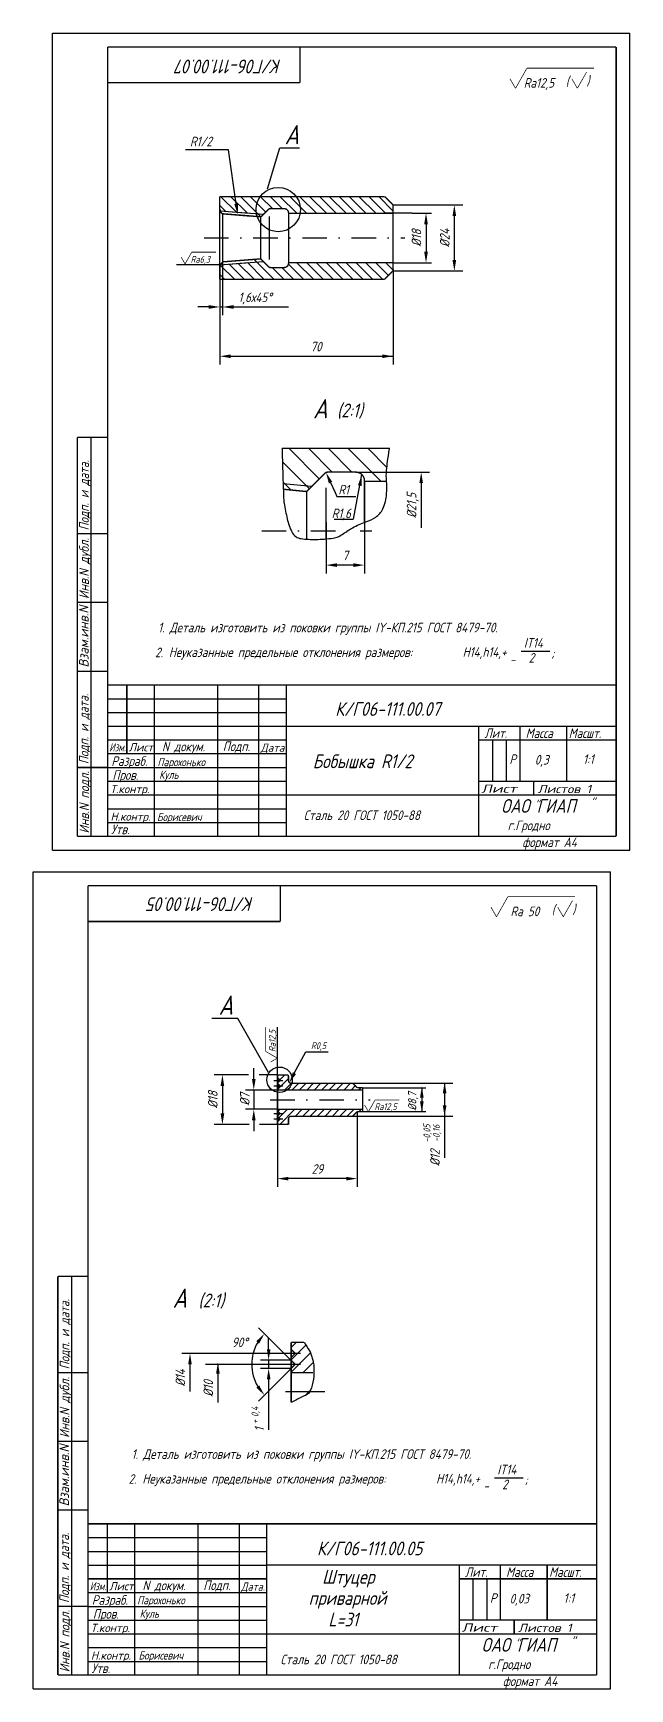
# Model space of a CAD drawing. Extents: x 612 to 1929, y 187 to 790.
# Drawn here: x 1712 to 1929, y 187 to 789 of the extents above; entities that cross this region are included whole.
import ezdxf
from ezdxf.enums import TextEntityAlignment as Align

# ---------------------------------------------------------------- set-up
doc = ezdxf.new("R2010")
doc.units = 0
doc.header["$LTSCALE"] = 0.7
doc.header["$MEASUREMENT"] = 0
doc.linetypes.add('DASHDOT', pattern=[25.4, 12.7, -6.35, 0, -6.35])
doc.layers.get('0').update_dxf_attribs({"linetype": 'CONTINUOUS'})
doc.layers.get('DEFPOINTS').update_dxf_attribs({"linetype": 'CONTINUOUS'})
doc.styles.add('ROMANC', font='romanc', dxfattribs={"width": 0.8, "oblique": 15, "height": 3.5})

# ---------------------------------------------------------------- blocks, each defined once
blk = doc.blocks.new('*X8')
at = {"color": 0}
for p, q in [((433.72, 689.71), (428.22, 695.21)), ((428.71, 692.02), (428.22, 692.52)), ((433.72, 692.41), (430.1, 696.02)), ((433.72, 695.1), (432.79, 696.02)), ((443.22, 690.99), (440.72, 693.49)), ((444.88, 692.02), (440.88, 696.02)), ((446.22, 693.38), (443.57, 696.02)), ((433.72, 687.02), (431.22, 689.52)), ((433.72, 684.32), (431.22, 686.82)), ((443.22, 688.29), (440.72, 690.79)), ((443.22, 685.6), (440.72, 688.1)), ((433.72, 681.63), (431.22, 684.13)), ((433.72, 678.94), (431.22, 681.44)), ((443.22, 682.91), (440.72, 685.41)), ((443.22, 680.21), (440.72, 682.71)), ((433.72, 676.24), (431.22, 678.74)), ((433.72, 673.55), (431.22, 676.05)), ((443.22, 677.52), (440.72, 680.02)), ((443.22, 674.82), (440.72, 677.32)), ((443.22, 672.13), (440.72, 674.63)), ((433.72, 670.85), (431.22, 673.35)), ((433.72, 668.16), (431.22, 670.66)), ((443.22, 669.44), (440.72, 671.94)), ((442.25, 667.71), (440.72, 669.24)), ((433.72, 665.47), (432.87, 666.32)), ((441.57, 665.7), (440.72, 666.55))]:
    blk.add_line(p, q, dxfattribs=at)

msp = doc.modelspace()

# ---------------------------------------------------------------- linework, layer by layer
for p, q in [((1718.81, 492.4), (1718.81, 789.4)), ((1718.81, 789.4), (1928.81, 789.4)), ((1928.81, 492.4), (1928.81, 789.4)), ((1782.78, 747.02), (1767.19, 747.02)), ((1785.59, 727.31), (1782.78, 746.98)), ((1797.01, 732.73), (1801.45, 747.73)), ((1801.45, 747.73), (1808.68, 747.73)), ((1779.63, 724.79), (1795.59, 723.56)), ((1779.63, 724.79), (1790.27, 723.97)), ((1780.56, 723.72), (1791.08, 722.9)), ((1849.63, 723.92), (1839.33, 723.92)), ((1779.63, 705.14), (1763.91, 705.14)), ((1779.63, 705.14), (1795.41, 706.39)), ((1779.63, 705.14), (1790.08, 705.97)), ((1780.63, 706.23), (1791.08, 707.05)), ((1813.01, 624.55), (1802.66, 625.58)), ((1822.15, 620.95), (1829.17, 620.95)), ((1828.19, 612.51), (1821.22, 612.51)), ((1889.2, 564.7), (1899.69, 564.7)), ((1878.81, 532.4), (1878.81, 517.4)), ((1883.81, 532.4), (1883.81, 517.4)), ((1718.81, 492.4), (1928.81, 492.4)), ((1718.81, 492.4), (1928.81, 492.4)), ((1711.71, 187.41), (1711.71, 484.41)), ((1711.71, 484.41), (1921.71, 484.41)), ((1921.71, 187.41), (1921.71, 484.41)), ((1786.17, 431.11), (1776.67, 431.11)), ((1797.29, 411.49), (1786.17, 431.11)), ((1800.61, 410.62), (1800.61, 427.96)), ((1806.73, 411.22), (1810.9, 419.05)), ((1810.9, 419.05), (1819.1, 419.05)), ((1804.61, 410.12), (1804.61, 408.62)), ((1804.61, 394.62), (1804.61, 392.62)), ((1808.94, 309.4), (1774.41, 309.4)), ((1808.94, 305.4), (1774.41, 305.4)), ((1879.55, 264.18), (1890.04, 264.18)), ((1871.71, 227.41), (1871.71, 212.41)), ((1876.71, 227.41), (1876.71, 212.41)), ((1711.71, 187.41), (1921.71, 187.41))]:
    msp.add_line(p, q)
at = {"color": 0}
for p, q in [((1785.66, 724.33), (1780.06, 729.92)), ((1789.55, 724.02), (1783.66, 729.92)), ((1794.6, 722.57), (1787.25, 729.92)), ((1796.4, 724.36), (1790.84, 729.92)), ((1798.75, 725.6), (1794.43, 729.92)), ((1802.35, 725.6), (1798.02, 729.92)), ((1807.62, 723.92), (1801.62, 729.92)), ((1811.21, 723.92), (1805.21, 729.92)), ((1814.8, 723.92), (1808.8, 729.92)), ((1818.39, 723.92), (1812.39, 729.92)), ((1821.99, 723.92), (1815.99, 729.92)), ((1825.58, 723.92), (1819.58, 729.92)), ((1829.17, 723.92), (1823.17, 729.92)), ((1832.76, 723.92), (1826.76, 729.92)), ((1836.35, 723.92), (1830.35, 729.92)), ((1839.95, 723.92), (1833.95, 729.92)), ((1835.04, 728.82), (1833.95, 729.92)), ((1842.63, 724.83), (1837.54, 729.92)), ((1781.76, 724.63), (1779.63, 726.76)), ((1779.97, 724.92), (1779.75, 725.14)), ((1784.92, 699.92), (1779.92, 704.92)), ((1788.51, 699.92), (1783.02, 705.41)), ((1792.1, 699.92), (1786.35, 705.67)), ((1795.7, 699.92), (1789.68, 705.94)), ((1799.29, 699.92), (1792.08, 707.13)), ((1810.06, 699.92), (1804.63, 705.36)), ((1813.66, 699.92), (1807.66, 705.92)), ((1817.25, 699.92), (1811.25, 705.92)), ((1820.84, 699.92), (1814.84, 705.92)), ((1824.43, 699.92), (1818.43, 705.92)), ((1828.02, 699.92), (1822.02, 705.92)), ((1831.62, 699.92), (1825.62, 705.92)), ((1835.21, 699.92), (1829.21, 705.92)), ((1838.8, 699.92), (1832.8, 705.92)), ((1841.01, 701.3), (1836.39, 705.92)), ((1842.99, 702.92), (1839.99, 705.92)), ((1781.33, 699.92), (1779.63, 701.62)), ((1802.88, 699.92), (1798.63, 704.17)), ((1806.47, 699.92), (1802.22, 704.17)), ((1815.8, 627.34), (1804.69, 638.45)), ((1820.51, 629.8), (1811.87, 638.45)), ((1827.7, 629.8), (1819.05, 638.45)), ((1838.24, 626.45), (1826.24, 638.45)), ((1840.4, 631.46), (1833.42, 638.45)), ((1812.2, 623.74), (1802.4, 633.54)), ((1805.47, 623.29), (1802.64, 626.12)), ((1805.59, 311.48), (1807.51, 313.41)), ((1805.59, 306.99), (1810.98, 312.38)), ((1805.59, 302.5), (1812.65, 309.56)), ((1809.98, 302.4), (1813.63, 306.05)), ((1810.63, 294.07), (1812.7, 296.14))]:
    msp.add_line(p, q, dxfattribs=at)
at = {"color": 0, "linetype": 'ByBlock'}
for p, q in [((1842.63, 726.92), (1868.04, 726.92)), ((1849.63, 723.92), (1856.68, 723.92)), ((1864.95, 706.92), (1864.95, 722.92)), ((1854.65, 719.92), (1854.65, 709.92)), ((1779.63, 705.14), (1779.63, 686.83)), ((1780.63, 706.23), (1780.63, 686.83)), ((1842.63, 705.92), (1856.68, 705.92)), ((1779.63, 699.92), (1779.63, 668.91)), ((1842.63, 702.92), (1868.04, 702.92)), ((1842.7, 703.46), (1842.7, 668.91)), ((1842.7, 702.92), (1842.7, 686.96)), ((1775.63, 689.83), (1771.63, 689.83)), ((1779.63, 689.83), (1780.63, 689.83)), ((1784.63, 689.83), (1788.63, 689.83)), ((1788.63, 689.83), (1804.63, 689.83)), ((1783.63, 671.91), (1842.7, 671.91)), ((1828.22, 612.63), (1831.29, 628.9)), ((1829.06, 629.8), (1855.89, 629.8)), ((1819.91, 625.98), (1821.54, 622.32)), ((1821.54, 622.32), (1822.15, 620.95)), ((1852.89, 625.8), (1852.89, 609.51)), ((1832.26, 617.58), (1832.26, 592.98)), ((1818.26, 611.56), (1818.26, 592.98)), ((1828.26, 595.98), (1822.26, 595.98)), ((1790.06, 410.62), (1777.58, 410.62)), ((1791.99, 409.12), (1791.99, 413.12)), ((1800.61, 410.62), (1793.89, 410.62)), ((1780.58, 406.62), (1780.58, 396.62)), ((1800.61, 405.12), (1788.99, 405.12)), ((1791.99, 405.12), (1791.99, 398.12)), ((1827.2, 407.62), (1864.43, 407.62)), ((1831.61, 405.97), (1854.55, 405.97)), ((1853.12, 405.97), (1853.12, 397.27)), ((1861.4, 407.62), (1861.4, 395.62)), ((1800.61, 398.12), (1788.99, 398.12)), ((1790.26, 392.62), (1777.58, 392.62)), ((1791.99, 394.12), (1791.99, 390.12)), ((1800.61, 392.62), (1794.09, 392.62)), ((1800.61, 392.62), (1800.61, 369.92)), ((1827.96, 395.62), (1864.43, 395.62)), ((1829.61, 397.27), (1829.61, 369.92)), ((1831.61, 397.27), (1854.55, 397.27)), ((1861.4, 395.62), (1861.4, 387.62)), ((1861.4, 387.62), (1861.4, 380.46)), ((1825.61, 372.92), (1804.61, 372.92)), ((1805.5, 306.93), (1793.75, 318.67)), ((1797.4, 310.91), (1797.4, 314.91)), ((1805.59, 309.4), (1765.78, 309.4)), ((1768.78, 305.4), (1768.78, 295.55)), ((1805.59, 305.4), (1775.93, 305.4)), ((1778.93, 305.4), (1778.93, 291.55)), ((1805.59, 305.4), (1785.98, 305.4)), ((1805.59, 303.9), (1793.75, 292.06)), ((1805.52, 306.91), (1794.4, 306.91)), ((1805.59, 303.9), (1794.4, 303.9)), ((1797.4, 306.91), (1797.4, 303.9)), ((1797.4, 299.9), (1797.4, 295.9)), ((1797.4, 295.9), (1797.4, 281.55)), ((1817.83, 295.41), (1803.47, 295.41))]:
    msp.add_line(p, q, dxfattribs=at)
at = {"linetype": 'DASHDOT'}
for p, q in [((1773.93, 714.95), (1846.98, 714.95)), ((1794.9, 608.44), (1834.98, 608.44)), ((1797.98, 401.62), (1834.37, 401.62))]:
    msp.add_line(p, q, dxfattribs=at)
at = {"linetype": 'Continuous'}
for p, q in [((1738.81, 547.4), (1803.81, 547.4)), ((1738.81, 542.4), (1803.81, 542.4)), ((1738.81, 537.4), (1803.81, 537.4)), ((1738.81, 522.4), (1803.81, 522.4)), ((1738.81, 517.4), (1803.81, 517.4)), ((1738.81, 512.4), (1803.81, 512.4)), ((1738.81, 507.4), (1803.81, 507.4)), ((1738.81, 502.4), (1803.81, 502.4)), ((1799.24, 408.62), (1802.57, 408.62)), ((1799.24, 406.62), (1802.57, 406.62)), ((1799.24, 396.62), (1802.57, 396.62)), ((1799.24, 394.62), (1802.57, 394.62)), ((1731.71, 242.41), (1796.71, 242.41)), ((1731.71, 237.41), (1796.71, 237.41)), ((1731.71, 232.41), (1796.71, 232.41)), ((1731.71, 217.41), (1796.71, 217.41)), ((1731.71, 212.41), (1796.71, 212.41)), ((1731.71, 207.41), (1796.71, 207.41)), ((1731.71, 202.41), (1796.71, 202.41)), ((1731.71, 197.41), (1796.71, 197.41))]:
    msp.add_line(p, q, dxfattribs=at)
for points, const_width in [([(1738.81, 497.4), (1738.81, 784.4)], 0.5), ([(1738.81, 784.4), (1923.81, 784.4)], 0.5), ([(1808.79, 771.4), (1808.79, 784.4)], 0.5), ([(1923.81, 497.4), (1923.81, 784.4)], 0.5), ([(1887.2, 769.33), (1891.37, 776.67)], 0.25), ([(1891.37, 776.67), (1915.73, 776.67)], 0.3), ([(1738.79, 771.4), (1808.79, 771.4)], 0.5), ([(1885.17, 772.83), (1887.2, 769.33)], 0.25), ([(1907.66, 772.83), (1909.69, 769.33)], 0.25), ([(1909.69, 769.33), (1913.03, 775.21)], 0.25), ([(1779.63, 729.92), (1779.63, 714.95)], 0.5), ([(1839.63, 729.92), (1842.63, 726.92)], 0.5), ([(1779.63, 724.65), (1780.63, 723.65)], 0.5), ([(1780.56, 723.72), (1794.66, 722.62)], 0.5), ([(1780.63, 723.65), (1780.63, 714.95)], 0.5), ([(1794.48, 707.32), (1794.48, 722.64)], 0.5), ([(1797.34, 725.3), (1794.66, 722.62)], 0.5), ([(1797.63, 722.74), (1797.63, 707.06)], 0.5), ([(1804.63, 724), (1804.63, 705.77)], 0.5), ([(1842.63, 723.92), (1804.63, 723.92)], 0.5), ([(1842.63, 726.92), (1842.63, 702.92)], 0.5), ([(1779.63, 714.95), (1779.63, 699.92)], 0.5), ([(1780.63, 714.95), (1780.63, 706.04)], 0.5), ([(1765.6, 707.9), (1767, 705.49)], 0.25), ([(1767, 705.49), (1769.41, 709.73)], 0.25), ([(1769.41, 709.73), (1778.28, 709.73)], 0.3), ([(1779.63, 705.14), (1779.63, 699.92)], 0.5), ([(1779.71, 705.12), (1780.69, 706.1)], 0.5), ([(1780.63, 706.23), (1794.48, 707.32)], 0.5), ([(1797.34, 704.46), (1794.48, 707.32)], 0.5), ([(1842.63, 705.92), (1804.63, 705.92)], 0.5), ([(1839.63, 699.92), (1842.63, 702.92)], 0.5), ([(1727.81, 497.4), (1727.81, 642.4)], 0.5), ([(1727.81, 642.4), (1738.81, 642.4)], 0.5), ([(1732.81, 497.4), (1732.81, 642.4)], 0.5), ([(1817.68, 629.22), (1811.18, 622.72)], 0.5), ([(1832.26, 626.6), (1832.26, 611.53)], 0.5), ([(1840.27, 626.45), (1832.26, 626.45)], 0.5), ([(1811.18, 622.72), (1802.73, 623.57)], 0.5), ([(1811.18, 605.4), (1811.18, 622.62)], 0.5), ([(1818.26, 624.1), (1818.26, 605.51)], 0.5), ([(1727.81, 607.4), (1738.81, 607.4)], 0.5), ([(1727.81, 582.4), (1738.81, 582.4)], 0.5), ([(1727.81, 557.4), (1738.81, 557.4)], 0.5), ([(1738.81, 552.4), (1738.81, 497.4)], 0.5), ([(1745.81, 552.4), (1745.81, 527.4)], 0.5), ([(1755.81, 552.4), (1755.81, 497.4)], 0.5), ([(1778.81, 552.4), (1778.81, 497.4)], 0.5), ([(1793.81, 552.4), (1793.81, 497.4)], 0.5), ([(1803.81, 552.4), (1803.81, 497.4)], 0.5), ([(1873.81, 537.4), (1873.81, 497.4)], 0.5), ([(1888.81, 537.4), (1888.81, 517.4)], 0.5), ([(1905.81, 537.4), (1905.81, 517.4)], 0.5), ([(1727.81, 522.4), (1738.81, 522.4)], 0.5), ([(1803.81, 512.4), (1924.09, 512.4)], 0.5), ([(1803.81, 512.4), (1923.81, 512.4)], 0.5), ([(1893.81, 517.4), (1893.81, 512.4)], 0.5), ([(1727.81, 497.4), (1923.81, 497.4)], 0.5), ([(1727.81, 497.4), (1923.81, 497.4)], 0.5), ([(1738.81, 497.4), (1923.81, 497.4)], 0.5), ([(1731.71, 192.41), (1731.71, 479.41)], 0.5), ([(1731.71, 479.41), (1916.71, 479.41)], 0.5), ([(1801.69, 466.41), (1801.69, 479.41)], 0.5), ([(1880.28, 468.12), (1884.45, 475.46)], 0.25), ([(1884.45, 475.46), (1908.81, 475.46)], 0.3), ([(1916.71, 192.41), (1916.71, 479.41)], 0.5), ([(1878.25, 471.62), (1880.28, 468.12)], 0.25), ([(1902.55, 471.62), (1904.58, 468.12)], 0.25), ([(1904.58, 468.12), (1907.92, 474)], 0.25), ([(1731.69, 466.41), (1801.69, 466.41)], 0.5), ([(1796.31, 419.15), (1796.31, 428.02)], 0.3), ([(1800.56, 416.74), (1796.31, 419.15)], 0.25), ([(1798.14, 415.33), (1800.56, 416.74)], 0.25), ([(1800.61, 410.62), (1800.61, 392.62)], 0.5), ([(1800.61, 409.6), (1801.59, 408.62)], 0.5), ([(1804.61, 410.62), (1804.61, 408.62)], 0.5), ([(1800.61, 407.64), (1801.59, 408.62)], 0.5), ([(1800.61, 407.58), (1801.59, 406.6)], 0.5), ([(1800.61, 405.62), (1801.59, 406.6)], 0.5), ([(1829.61, 405.97), (1827.96, 407.62)], 0.5), ([(1831.61, 405.97), (1831.61, 397.27)], 0.5), ([(1800.61, 397.58), (1801.59, 396.6)], 0.5), ([(1829.61, 397.27), (1827.96, 395.62)], 0.5), ([(1832.3, 399.69), (1833.7, 397.28)], 0.25), ([(1833.7, 397.28), (1836.11, 401.53)], 0.25), ([(1836.11, 401.53), (1844.98, 401.53)], 0.3), ([(1800.61, 395.62), (1801.59, 396.6)], 0.5), ([(1800.61, 395.56), (1801.59, 394.58)], 0.5), ([(1800.61, 393.6), (1801.59, 394.58)], 0.5), ([(1804.61, 394.62), (1804.61, 392.62)], 0.5), ([(1720.71, 192.41), (1720.71, 337.41)], 0.5), ([(1720.71, 337.41), (1731.71, 337.41)], 0.5), ([(1725.71, 192.41), (1725.71, 337.41)], 0.5), ([(1805.59, 313.41), (1805.59, 291.55)], 0.5), ([(1805.5, 310.91), (1807.06, 309.36)], 0.5), ([(1805.5, 306.93), (1807.06, 305.37)], 0.5), ([(1805.59, 307.89), (1807.06, 309.36)], 0.5), ([(1720.71, 302.41), (1731.71, 302.41)], 0.5), ([(1805.59, 303.9), (1807.06, 305.37)], 0.5), ([(1720.71, 277.41), (1731.71, 277.41)], 0.5), ([(1720.71, 252.41), (1731.71, 252.41)], 0.5), ([(1731.71, 247.41), (1731.71, 192.41)], 0.5), ([(1738.71, 247.41), (1738.71, 222.41)], 0.5), ([(1748.71, 247.41), (1748.71, 192.41)], 0.5), ([(1771.71, 247.41), (1771.71, 192.41)], 0.5), ([(1786.71, 247.41), (1786.71, 192.41)], 0.5), ([(1796.71, 247.41), (1796.71, 192.41)], 0.5), ([(1866.71, 232.41), (1866.71, 192.41)], 0.5), ([(1881.71, 232.41), (1881.71, 212.41)], 0.5), ([(1898.71, 232.41), (1898.71, 212.41)], 0.5), ([(1720.71, 217.41), (1731.71, 217.41)], 0.5), ([(1886.71, 212.41), (1886.71, 207.41)], 0.5), ([(1796.71, 207.41), (1916.71, 207.41)], 0.5), ([(1720.71, 192.41), (1916.71, 192.41)], 0.5), ([(1731.71, 192.41), (1916.71, 192.41)], 0.5)]:
    msp.add_lwpolyline(points, dxfattribs=dict(const_width=const_width))
at = {"linetype": 'Continuous', "const_width": 0.5}
for points in [[(1779.63, 729.92), (1839.63, 729.92)], [(1779.63, 699.92), (1839.63, 699.92)], [(1802.26, 638.45), (1841.38, 638.45)], [(1738.81, 552.4), (1923.81, 552.4)], [(1803.81, 537.4), (1923.81, 537.4)], [(1738.81, 532.4), (1803.81, 532.4)], [(1873.81, 532.4), (1923.81, 532.4)], [(1738.81, 527.4), (1803.81, 527.4)], [(1873.81, 517.4), (1923.81, 517.4)], [(1800.61, 410.62), (1804.61, 410.62)], [(1800.61, 405.12), (1831.61, 405.12)], [(1805.61, 407.62), (1827.96, 407.62)], [(1829.61, 405.97), (1831.61, 405.97)], [(1800.61, 398.12), (1831.61, 398.12)], [(1829.61, 397.27), (1831.61, 397.27)], [(1800.61, 392.62), (1804.61, 392.62)], [(1805.61, 395.62), (1827.96, 395.62)], [(1731.71, 247.41), (1916.71, 247.41)], [(1796.71, 232.41), (1916.71, 232.41)], [(1731.71, 227.41), (1796.71, 227.41)], [(1866.71, 227.41), (1916.71, 227.41)], [(1731.71, 222.41), (1796.71, 222.41)], [(1866.71, 212.41), (1916.71, 212.41)]]:
    msp.add_lwpolyline(points, dxfattribs=at)
at = {"const_width": 0.5}
for points in [[(1797.34, 725.3, -0.198912), (1798.04, 725.6, -0.198912)], [(1803.03, 725.6, -0.414214), (1804.63, 724, -0.414214)], [(1797.34, 704.46, 0.198912), (1798.04, 704.17, 0.198912)], [(1803.03, 704.17, 0.414214), (1804.63, 705.77, 0.414214)], [(1817.68, 629.22, -0.198912), (1819.09, 629.8, -0.198912)], [(1829.06, 629.8, -0.414214), (1832.26, 626.6, -0.414214)], [(1804.61, 408.62, 0.414214), (1805.61, 407.62, 0.414214)], [(1805.61, 395.62, 0.414214), (1804.61, 394.62, 0.414214)]]:
    msp.add_lwpolyline(points, format="xyb", dxfattribs=at)
at = {"color": 0, "linetype": 'ByBlock', "const_width": 0.5}
for points in [[(1803.03, 725.6), (1798.04, 725.6)], [(1803.03, 704.17), (1798.04, 704.17)], [(1829.06, 629.8), (1819.09, 629.8)], [(1810.28, 313.41), (1805.59, 313.41)], [(1813.49, 302.4), (1805.59, 302.4)]]:
    msp.add_lwpolyline(points, dxfattribs=at)
for points in [[(1802.26, 638.45, 0.000312), (1802.38, 634.18, 0.000851), (1802.51, 630.05, 0.000104), (1802.79, 621.77, 0.000583), (1802.84, 620.29, 0.034196), (1803.03, 618.47, 0.010776), (1804.14, 612.8, 0.062195), (1805.81, 608.09, 0.131309), (1807.4, 606.29, 0.112798), (1809.21, 605.61, 0.040262), (1814.56, 605.31, 0.023428), (1820.91, 605.77, 0.080362), (1822.71, 606.29, 0.046377), (1824.62, 607.42, -0.026281), (1827.92, 609.54, -0.051544), (1832.79, 611.7, 0.068893), (1836.39, 613.45, 0.138049), (1838.89, 616.38, 0.092134), (1840.3, 621.91, 0.03595), (1840.26, 626.54, -0.043427), (1840.3, 630.38, -0.008703), (1840.66, 633.6, -0.006562), (1841.27, 637.86, -0.012046), (1841.38, 638.45, -0.018178)], [(1810.28, 313.41, -0.019622), (1812.28, 310.27, -0.053736), (1812.91, 308.87, -0.017183), (1813.35, 307.31, -0.017082), (1813.69, 305.72, -0.044175), (1813.89, 303.56, -0.027011), (1813.69, 300.02, -0.078578), (1812.55, 295.79, -0.173089), (1811.14, 294.32, -0.000011), (1810.35, 293.93, -0.000004), (1808.38, 292.95, -0.00001), (1806.58, 292.05, -0.000004), (1805.59, 291.55)]]:
    msp.add_lwpolyline(points, format="xyb")
for centre, radius in [((1800.9, 725.24), 8.06), ((1801.38, 408.87), 4.63)]:
    msp.add_circle(centre, radius)
for centre, radius, start, end in [((1798.04, 724.6), 1, 90, 135), ((1798.04, 705.17), 1, 225, 270), ((1819.09, 627.8), 2, 90, 135)]:
    msp.add_arc(centre, radius, start, end)
at = {"color": 0, "linetype": 'ByBlock'}
msp.add_arc((1807.06, 305.37), 15.82, 149.52817, 210.47183, dxfattribs=at)
for points in [[(1786.25, 727.4), (1784.93, 727.21), (1786.16, 723.35)], [(1807.38, 410.96), (1806.2, 411.59), (1804.91, 407.74)]]:
    msp.add_solid(points)
for points in [[(1853.98, 719.92), (1855.32, 719.92), (1854.65, 723.92)], [(1864.28, 722.92), (1865.61, 722.92), (1864.95, 726.92)], [(1853.98, 709.92), (1855.32, 709.92), (1854.65, 705.92)], [(1864.28, 706.92), (1865.61, 706.92), (1864.95, 702.92)], [(1775.63, 690.5), (1775.63, 689.16), (1779.63, 689.83)], [(1784.63, 690.5), (1784.63, 689.16), (1780.63, 689.83)], [(1783.63, 672.58), (1783.63, 671.24), (1779.63, 671.91)], [(1838.7, 672.58), (1838.7, 671.24), (1842.7, 671.91)], [(1819.3, 625.7), (1820.51, 626.25), (1818.27, 629.63)], [(1831.19, 624.75), (1829.88, 624.99), (1831.27, 628.8)], [(1852.23, 625.8), (1853.56, 625.8), (1852.89, 629.8)], [(1822.26, 596.64), (1822.26, 595.31), (1818.26, 595.98)], [(1828.26, 596.64), (1828.26, 595.31), (1832.26, 595.98)], [(1779.91, 406.62), (1781.24, 406.62), (1780.58, 410.62)], [(1791.33, 409.12), (1792.66, 409.12), (1791.99, 405.12)], [(1852.45, 402.39), (1853.79, 402.39), (1853.12, 406.39)], [(1860.74, 403.91), (1862.07, 403.91), (1861.4, 407.91)], [(1791.33, 394.12), (1792.66, 394.12), (1791.99, 398.12)], [(1852.45, 401.05), (1853.79, 401.05), (1853.12, 397.05)], [(1860.74, 399.53), (1862.07, 399.53), (1861.4, 395.53)], [(1779.91, 396.62), (1781.24, 396.62), (1780.58, 392.62)], [(1804.61, 373.58), (1804.61, 372.25), (1800.61, 372.92)], [(1825.61, 373.58), (1825.61, 372.25), (1829.61, 372.92)], [(1792.9, 313.8), (1793.95, 312.98), (1795.87, 316.55)], [(1768.11, 305.4), (1769.44, 305.4), (1768.78, 309.4)], [(1798.07, 310.91), (1796.74, 310.91), (1797.4, 306.91)], [(1778.27, 301.97), (1779.6, 301.97), (1778.93, 305.97)], [(1798.07, 299.9), (1796.74, 299.9), (1797.4, 303.9)], [(1793.95, 297.76), (1792.9, 296.94), (1795.87, 294.18)]]:
    msp.add_solid(points, dxfattribs=at)
at = {"layer": 'DEFPOINTS', "color": 0, "linetype": 'ByBlock'}
for p in [(1783.14, 724.16), (1842.63, 726.92), (1849.63, 723.92), (1864.95, 726.92), (1779.63, 705.26), (1779.63, 705.14), (1780.63, 706.23), (1780.74, 706.37), (1783.14, 705.61), (1787.54, 706.05), (1790.08, 705.97), (1790.08, 705.92), (1790.1, 705.92), (1791.08, 706.9), (1791.08, 706.9), (1854.65, 705.92), (1779.63, 699.92), (1779.63, 699.92), (1839.63, 699.92), (1842.63, 702.92), (1780.63, 689.83), (1818.27, 629.63), (1819.09, 627.8), (1829.06, 629.8), (1829.06, 626.6), (1831.3, 628.89), (1832.26, 617.58), (1800.37, 608.44), (1800.37, 608.44), (1818.26, 611.56), (1818.26, 605.51), (1818.26, 595.98), (1798.99, 414.35), (1800.61, 410.62), (1800.61, 405.12), (1827.2, 407.62), (1831.61, 405.97), (1831.61, 405.12), (1791.99, 398.12), (1800.61, 398.12), (1831.61, 398.12), (1833.14, 397.82), (1852.2, 398.12), (1780.58, 392.62), (1800.61, 392.62), (1800.61, 392.62), (1827.96, 395.62), (1829.61, 397.27), (1831.61, 397.27), (1852, 397.27), (1861.4, 395.62), (1800.61, 372.92), (1805.59, 309.4), (1791.71, 301.52), (1797.4, 303.9), (1805.5, 306.93), (1805.52, 306.91), (1805.59, 305.4), (1805.59, 305.4), (1805.59, 303.9), (1805.59, 303.9), (1807.06, 305.37), (1807.06, 305.37), (1768.78, 291.55), (1778.93, 291.55), (1805.59, 291.55), (1805.59, 291.55)]:
    msp.add_point(p, dxfattribs=at)

# ---------------------------------------------------------------- block references
at = {"rotation": 90}
msp.add_blockref('*X8', (2496.64, -35.6), dxfattribs=at)

# ---------------------------------------------------------------- texts
at = {"style": 'ROMANC', "oblique": 15, "width": 0.8}
for s, height, rotation, p in [('К/Г06-111.00.07', 5, 180, (1802.02, 779.77)), ('Подп. и дата.', 3.5, 90, (1731.99, 608.59)), ('Подп. и дата.', 3.5, 90, (1731.89, 523.63)), ('К/Г06-111.00.05', 5, 180, (1791.97, 475.21)), ('Подп. и дата.', 3.5, 90, (1724.89, 303.59)), ('Подп. и дата.', 3.5, 90, (1724.79, 218.63))]:
    msp.add_text(s, height=height, rotation=rotation, dxfattribs=at).set_placement(p)
at = {"color": 0, "linetype": 'ByBlock', "style": 'ROMANC', "oblique": 15, "width": 0.8}
for s, height, p in [('Ra12,5', 3.5, (1895.71, 771.3)), ('А', 7, (1805.82, 752.49)), ('R1/2', 3.5, (1772.75, 749.99)), ('Ra6,3', 2.5, (1772.55, 707.15)), ('1,6х45%%D', 3.5, (1792.46, 693.33)), ('70', 3.5, (1814.63, 675.41)), ('А', 7, (1816.18, 652.85)), ('(2:1)', 5, (1826.95, 652.21)), ('R1', 3.5, (1824.69, 623.41)), ('R1,6', 3.5, (1823.81, 614.78)), ('7', 3.5, (1825.26, 599.48)), ('Ra 50', 3.5, (1890.6, 470.09)), ('А', 7, (1781.83, 436)), ('R0,5', 2.5, (1815.54, 421.28)), ('Ra12,5', 2.5, (1839.94, 399.11)), ('29', 3.5, (1815.11, 376.42)), ('А', 7, (1765.07, 329.47)), ('(2:1)', 5, (1776.53, 328.63)), ('90%%D', 3.5, (1786.9, 313.4))]:
    msp.add_text(s, height=height, dxfattribs=at).set_placement(p, align=Align.MIDDLE_CENTER)
at = {"style": 'ROMANC', "oblique": 15, "width": 0.8}
for s, height, p in [('(', 3.5, (1905.51, 770.15)), (')', 3.5, (1913, 770.29)), ('1. Деталь изготовить из поковки группы IY-КП.215 ГОСТ 8479-70.', 3.5, (1757.17, 571.53)), ('2.', 3.5, (1756.08, 562.48)), ('Неуказанные предельные отклонения размеров:', 3.5, (1761.09, 562.57)), ('H14,h14,+', 3.5, (1867.97, 562.62)), ('IT14', 3.5, (1890.25, 565.93)), ('-', 3.5, (1885.14, 559.98)), ('2', 3.5, (1891.99, 560.51)), (';', 3.5, (1900.21, 562.26)), ('К/Г06-111.00.07', 5, (1821.62, 541.16)), ('Лит.', 3.5, (1875.91, 533.12)), ('Масса', 3.5, (1890.88, 533.12)), ('Масшт.', 3.5, (1906.53, 533.12)), ('N докум.', 3.5, (1758.59, 528.28)), ('Подп.', 3.5, (1780.7, 528.34)), ('Разраб.', 3.5, (1740.18, 522.97)), ('Парохонько', 3, (1756.94, 522.87)), ('Бобышка R1/2', 5, (1813.44, 522.15)), ('Р', 3.5, (1884.97, 523.66)), ('0,3', 3.5, (1894.22, 523.46)), ('1:1', 3.5, (1911.76, 523.66)), ('Пров.', 3.5, (1740.55, 517.9)), ('Куль', 3, (1757.56, 518.26)), ('Борисевич', 3, (1756.77, 502.9)), ('Сталь 20 ГОСТ 1050-88', 3.5, (1810.14, 503.28)), ('ОАО ГИАП', 5, (1881.97, 505.91)), ('"', 3.5, (1894, 506.55)), ('"', 3.5, (1914.3, 507.43)), ('Утв.', 3.5, (1740.06, 498.15)), ('г.Гродно', 3.5, (1884.34, 499.6)), ('формат А4', 3.5, (1889.68, 493.46)), ('(', 3.5, (1900.4, 468.95)), (')', 3.5, (1907.89, 469.08)), ('1. Деталь изготовить из поковки группы IY-КП.215 ГОСТ 8479-70.', 3.5, (1747.52, 271.02)), ('2.', 3.5, (1746.42, 261.96)), ('Неуказанные предельные отклонения размеров:', 3.5, (1751.44, 262.06)), ('H14,h14,+', 3.5, (1858.32, 262.1)), ('IT14', 3.5, (1880.59, 265.41)), ('-', 3.5, (1875.49, 259.46)), ('2', 3.5, (1882.34, 259.99)), (';', 3.5, (1890.56, 261.74)), ('К/Г06-111.00.05', 5, (1814.98, 235.97)), ('Штуцер ', 5, (1816.85, 225.66)), ('Лит.', 3.5, (1868.81, 228.12)), ('Масса', 3.5, (1883.78, 228.12)), ('Масшт.', 3.5, (1899.43, 228.12)), ('N докум.', 3.5, (1751.49, 223.28)), ('Подп.', 3.5, (1773.6, 223.34)), (' приварной ', 5, (1809.3, 217.95)), ('Разраб.', 3.5, (1733.08, 217.97)), ('Парохонько', 3, (1749.56, 218.16)), ('Р', 3.5, (1877.88, 218.66)), ('0,03', 3.5, (1885.05, 218.46)), ('1:1', 3.5, (1904.66, 218.66)), ('Пров.', 3.5, (1733.45, 212.91)), ('Куль', 3, (1750.46, 213.27)), ('L=31', 5, (1819.12, 210.11)), ('ОАО ГИАП', 5, (1874.88, 200.92)), ('"', 3.5, (1886.9, 201.56)), ('"', 3.5, (1907.2, 202.43)), ('Борисевич', 3, (1750.06, 198.07)), ('Сталь 20 ГОСТ 1050-88', 3.5, (1801.69, 196.37)), ('Утв.', 3.5, (1732.96, 193.15)), ('г.Гродно', 3.5, (1877.25, 194.6)), ('формат А4', 3.5, (1882.58, 188.46))]:
    msp.add_text(s, height=height, dxfattribs=at).set_placement(p)
at = {"color": 0, "linetype": 'ByBlock', "style": 'ROMANC', "oblique": 15, "width": 0.8}
for s, height, p in [('%%C18', 3.5, (1851.15, 714.92)), ('%%C24', 3.5, (1861.45, 714.92)), ('%%C21,5', 3.5, (1849.39, 617.65)), ('Ra12,5', 2.5, (1798.73, 422.98)), ('%%C18', 3.5, (1777.08, 401.62)), ('%%C7', 3.5, (1788.7, 401.75)), ('%%C8,7', 3, (1849.62, 401.01)), ('-0,05', 2.5, (1854.96, 389.36)), ('-0,16', 2.5, (1858.42, 389.36)), ('%%C12', 3.5, (1857.9, 380.48)), ('%%C14', 3.5, (1765.28, 300.48)), ('%%C10', 3.5, (1775.43, 296.63)), ('0,4', 2.5, (1792.4, 288.13)), ('+', 2.5, (1792.4, 284.45)), ('1', 3.5, (1794.02, 281.69))]:
    msp.add_text(s, height=height, rotation=90, dxfattribs=at).set_placement(p, align=Align.MIDDLE_CENTER)
at = {"style": 'ROMANC', "oblique": 15}
for s, width, p, p2 in [('Инв.N дубл.', 0.723128, (1731.99, 583.64), (1731.99, 605.81)), ('Взам.инв.N', 0.781028, (1731.89, 558.74), (1731.89, 581.13)), ('Инв.N подл.', 0.723742, (1732.07, 498.41), (1732.07, 521.09)), ('Инв.N дубл.', 0.723128, (1724.89, 278.64), (1724.89, 300.82)), ('Взам.инв.N', 0.781028, (1724.79, 253.75), (1724.79, 276.14)), ('Инв.N подл.', 0.723742, (1724.97, 193.42), (1724.97, 216.1))]:
    msp.add_text(s, height=3.5, rotation=90, dxfattribs=dict(at, width=width)).set_placement(p, p2, align=Align.FIT)
for s, width, p, p2 in [('Изм.', 0.652797, (1739.41, 528.25), (1745.38, 528.25)), ('Лист', 0.903967, (1746.48, 528.25), (1755.39, 528.25)), ('Дата', 1.101447, (1794.47, 528.1), (1803.12, 528.1)), ('Т.контр.', 0.818423, (1739.73, 513.06), (1753.99, 513.06)), ('Лист', 1.31911, (1874.69, 513.2), (1887.69, 513.2)), ('Листов 1', 0.989332, (1895.26, 513.09), (1914.76, 513.09)), ('Н.контр.', 0.833169, (1739.86, 503.04), (1754.38, 503.04)), ('Изм.', 0.652797, (1732.31, 223.25), (1738.28, 223.25)), ('Лист', 0.903967, (1739.38, 223.26), (1748.29, 223.26)), ('Дата.', 0.738775, (1787.37, 223.1), (1796.02, 223.1)), ('Т.контр.', 0.818423, (1732.63, 208.07), (1746.9, 208.07)), ('Лист', 1.31911, (1867.59, 208.21), (1880.59, 208.21)), ('Листов 1', 0.989332, (1888.16, 208.1), (1907.66, 208.1)), ('Н.контр.', 0.833169, (1732.76, 198.05), (1747.28, 198.05))]:
    msp.add_text(s, height=3, dxfattribs=dict(at, width=width)).set_placement(p, p2, align=Align.FIT)

doc.saveas('drawing.dxf')
